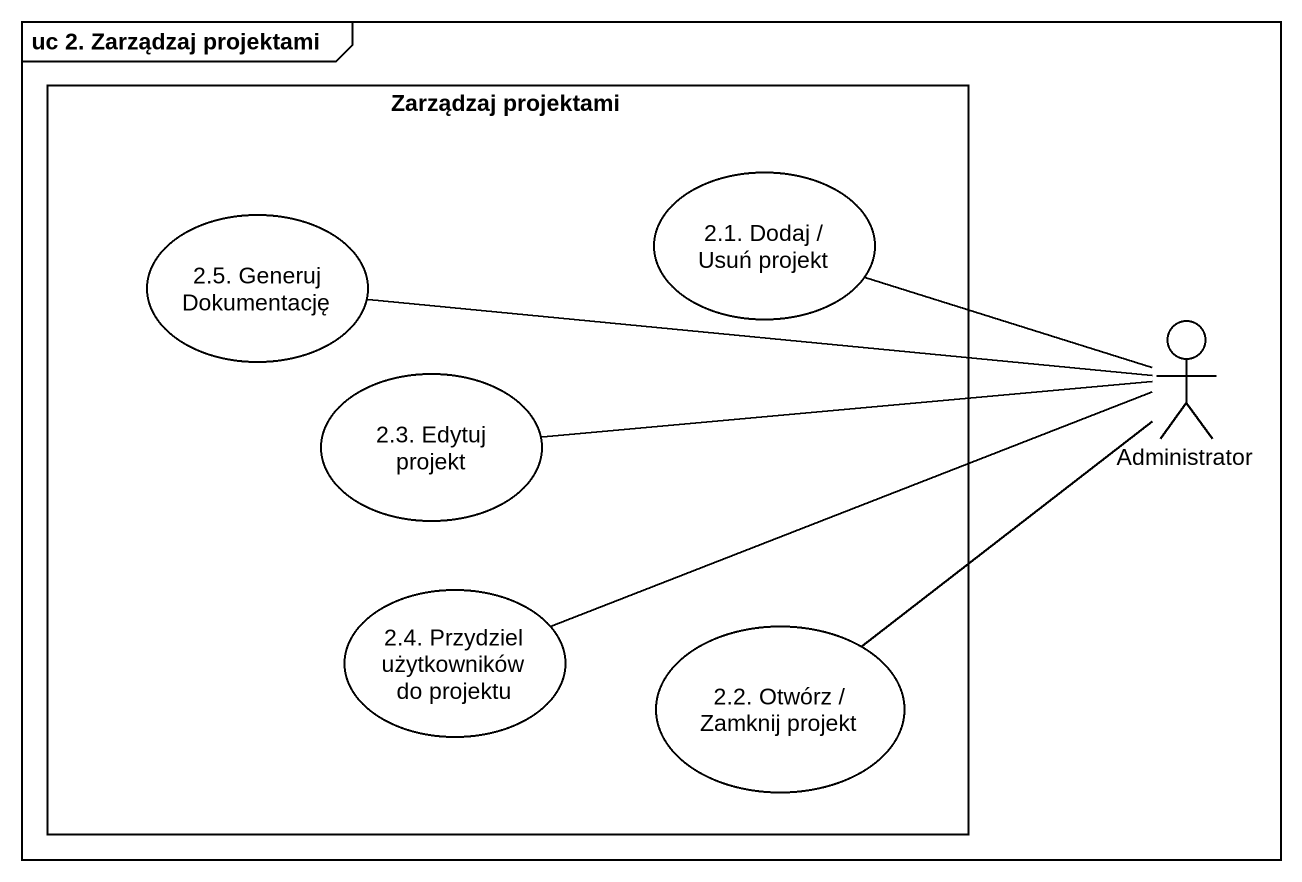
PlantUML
@startuml
mainframe uc 2. Zarządzaj projektami
rectangle "Zarządzaj projektami" as Zarządzaj_projektami {
  usecase "2.5. Generuj Dokumentację" as u2_5_Generuj_Dokumentację
  usecase "2.1. Dodaj / Usuń projekt" as u2_1_Dodaj_Usuń_projekt
  usecase "2.3. Edytuj projekt" as u2_3_Edytuj_projekt
  usecase "2.4. Przydziel użytkowników do projektu" as u2_4_Przydziel_użytkowników
  usecase "2.2. Otwórz / Zamknij projekt" as u2_2_Otwórz_Zamknij_projekt
}
actor Administrator
u2_5_Generuj_Dokumentację -right- Administrator
Administrator -left- u2_1_Dodaj_Usuń_projekt
Administrator -left- u2_3_Edytuj_projekt
u2_4_Przydziel_użytkowników -right- Administrator
u2_2_Otwórz_Zamknij_projekt -up- Administrator
@enduml
